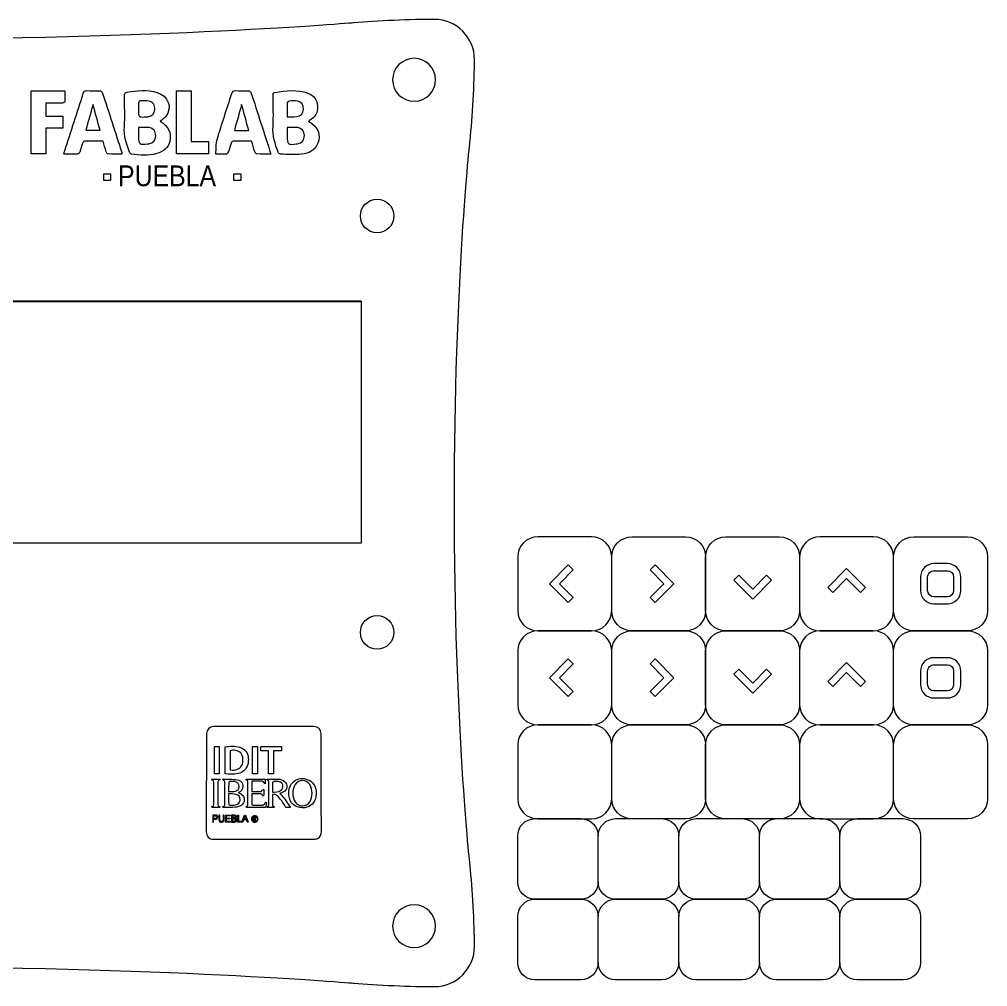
# Model space of a CAD drawing. Header units: millimetres. Extents: x 0 to 128, y 0 to 72.
# Drawn here: x 56.1 to 128.2, y 0 to 72 of the extents above; entities that cross this region are included whole.
import ezdxf

# ---------------------------------------------------------------- set-up
doc = ezdxf.new("R2010")
doc.units = ezdxf.units.MM
doc.header["$LTSCALE"] = 25.4
doc.layers.add('Capa 1', color=7, linetype='Continuous')
doc.layers.add('Your Design', color=7, linetype='Continuous')
doc.styles.get("Standard").update_dxf_attribs({"font": 'arial.ttf'})

# ---------------------------------------------------------------- blocks, each defined once
blk = doc.blocks.new('block 3')
at = {"layer": 'Capa 1', "lineweight": 0}
for points in [[(191.13, -53.24), (191.13, -52.18), (191.83, -52.18), (191.83, -52.3), (191.26, -52.3), (191.26, -52.63), (191.8, -52.63), (191.8, -52.75), (191.26, -52.75), (191.26, -53.11), (191.86, -53.11), (191.86, -53.24), (191.13, -53.24)], [(192.94, -53.24), (192.94, -52.18), (193.06, -52.18), (193.06, -53.11), (193.54, -53.11), (193.54, -53.24), (192.94, -53.24)], [(193.59, -53.24), (193.96, -52.18), (194.1, -52.18), (194.5, -53.24), (194.35, -53.24), (194.24, -52.92), (193.83, -52.92), (193.73, -53.24), (193.59, -53.24)]]:
    blk.add_lwpolyline(points, dxfattribs=at)
for points, knots in [([(189.24, -53.24), (189.24, -53.24), (189.24, -52.18), (189.24, -52.18), (189.24, -52.18), (189.61, -52.18), (189.61, -52.18), (189.67, -52.18), (189.72, -52.18), (189.76, -52.19), (189.8, -52.19), (189.84, -52.21), (189.88, -52.24), (189.91, -52.26), (189.93, -52.29), (189.95, -52.34), (189.97, -52.38), (189.98, -52.43), (189.98, -52.48), (189.98, -52.57), (189.96, -52.65), (189.9, -52.71), (189.85, -52.78), (189.76, -52.81), (189.62, -52.81), (189.62, -52.81), (189.37, -52.81), (189.37, -52.81), (189.37, -52.81), (189.37, -53.24), (189.37, -53.24), (189.37, -53.24), (189.24, -53.24), (189.24, -53.24)], [0, 0, 0, 0, 1, 1, 1, 2, 2, 2, 3, 3, 3, 4, 4, 4, 5, 5, 5, 6, 6, 6, 7, 7, 7, 8, 8, 8, 9, 9, 9, 10, 10, 10, 11, 11, 11, 11]), ([(189.37, -52.68), (189.37, -52.68), (189.62, -52.68), (189.62, -52.68), (189.7, -52.68), (189.76, -52.66), (189.8, -52.63), (189.83, -52.6), (189.85, -52.55), (189.85, -52.49), (189.85, -52.44), (189.84, -52.41), (189.82, -52.37), (189.8, -52.34), (189.77, -52.32), (189.74, -52.31), (189.72, -52.3), (189.68, -52.3), (189.62, -52.3), (189.62, -52.3), (189.37, -52.3), (189.37, -52.3), (189.37, -52.3), (189.37, -52.68), (189.37, -52.68)], [0, 0, 0, 0, 1, 1, 1, 2, 2, 2, 3, 3, 3, 4, 4, 4, 5, 5, 5, 6, 6, 6, 7, 7, 7, 8, 8, 8, 8]), ([(190.79, -52.18), (190.79, -52.18), (190.91, -52.18), (190.91, -52.18), (190.91, -52.18), (190.91, -52.79), (190.91, -52.79), (190.91, -52.9), (190.9, -52.98), (190.88, -53.05), (190.86, -53.11), (190.82, -53.16), (190.76, -53.2), (190.7, -53.24), (190.63, -53.26), (190.53, -53.26), (190.44, -53.26), (190.37, -53.24), (190.31, -53.21), (190.25, -53.17), (190.21, -53.12), (190.19, -53.06), (190.16, -52.99), (190.15, -52.9), (190.15, -52.79), (190.15, -52.79), (190.15, -52.18), (190.15, -52.18), (190.15, -52.18), (190.28, -52.18), (190.28, -52.18), (190.28, -52.18), (190.28, -52.79), (190.28, -52.79), (190.28, -52.88), (190.29, -52.95), (190.3, -52.99), (190.32, -53.04), (190.34, -53.07), (190.38, -53.1), (190.42, -53.12), (190.47, -53.13), (190.52, -53.13), (190.62, -53.13), (190.69, -53.11), (190.73, -53.06), (190.77, -53.01), (190.79, -52.92), (190.79, -52.79), (190.79, -52.79), (190.79, -52.18), (190.79, -52.18)], [0, 0, 0, 0, 1, 1, 1, 2, 2, 2, 3, 3, 3, 4, 4, 4, 5, 5, 5, 6, 6, 6, 7, 7, 7, 8, 8, 8, 9, 9, 9, 10, 10, 10, 11, 11, 11, 12, 12, 12, 13, 13, 13, 14, 14, 14, 15, 15, 15, 16, 16, 16, 17, 17, 17, 17]), ([(192.03, -53.24), (192.03, -53.24), (192.03, -52.18), (192.03, -52.18), (192.03, -52.18), (192.39, -52.18), (192.39, -52.18), (192.47, -52.18), (192.53, -52.19), (192.57, -52.21), (192.62, -52.23), (192.65, -52.26), (192.68, -52.31), (192.7, -52.35), (192.72, -52.4), (192.72, -52.45), (192.72, -52.49), (192.7, -52.54), (192.68, -52.58), (192.66, -52.62), (192.63, -52.65), (192.58, -52.67), (192.64, -52.69), (192.68, -52.72), (192.72, -52.77), (192.75, -52.82), (192.76, -52.87), (192.76, -52.93), (192.76, -52.98), (192.75, -53.03), (192.73, -53.07), (192.72, -53.11), (192.69, -53.15), (192.66, -53.17), (192.63, -53.19), (192.6, -53.21), (192.56, -53.22), (192.51, -53.23), (192.46, -53.24), (192.4, -53.24), (192.4, -53.24), (192.03, -53.24), (192.03, -53.24)], [0, 0, 0, 0, 1, 1, 1, 2, 2, 2, 3, 3, 3, 4, 4, 4, 5, 5, 5, 6, 6, 6, 7, 7, 7, 8, 8, 8, 9, 9, 9, 10, 10, 10, 11, 11, 11, 12, 12, 12, 13, 13, 13, 14, 14, 14, 14]), ([(192.16, -52.62), (192.16, -52.62), (192.37, -52.62), (192.37, -52.62), (192.43, -52.62), (192.47, -52.62), (192.49, -52.61), (192.52, -52.6), (192.55, -52.58), (192.56, -52.56), (192.58, -52.53), (192.59, -52.5), (192.59, -52.46), (192.59, -52.43), (192.58, -52.4), (192.57, -52.37), (192.55, -52.34), (192.53, -52.33), (192.5, -52.32), (192.47, -52.31), (192.42, -52.3), (192.35, -52.3), (192.35, -52.3), (192.16, -52.3), (192.16, -52.3), (192.16, -52.3), (192.16, -52.62), (192.16, -52.62)], [0, 0, 0, 0, 1, 1, 1, 2, 2, 2, 3, 3, 3, 4, 4, 4, 5, 5, 5, 6, 6, 6, 7, 7, 7, 8, 8, 8, 9, 9, 9, 9]), ([(192.16, -53.11), (192.16, -53.11), (192.4, -53.11), (192.4, -53.11), (192.44, -53.11), (192.47, -53.11), (192.49, -53.11), (192.52, -53.1), (192.54, -53.09), (192.56, -53.08), (192.58, -53.07), (192.6, -53.05), (192.61, -53.02), (192.62, -52.99), (192.63, -52.97), (192.63, -52.93), (192.63, -52.89), (192.62, -52.86), (192.6, -52.83), (192.58, -52.8), (192.56, -52.78), (192.52, -52.77), (192.49, -52.75), (192.44, -52.75), (192.38, -52.75), (192.38, -52.75), (192.16, -52.75), (192.16, -52.75), (192.16, -52.75), (192.16, -53.11), (192.16, -53.11)], [0, 0, 0, 0, 1, 1, 1, 2, 2, 2, 3, 3, 3, 4, 4, 4, 5, 5, 5, 6, 6, 6, 7, 7, 7, 8, 8, 8, 9, 9, 9, 10, 10, 10, 10]), ([(193.87, -52.8), (193.87, -52.8), (194.2, -52.8), (194.2, -52.8), (194.2, -52.8), (194.1, -52.51), (194.1, -52.51), (194.07, -52.42), (194.04, -52.35), (194.03, -52.29), (194.02, -52.36), (194, -52.42), (193.98, -52.49), (193.98, -52.49), (193.87, -52.8), (193.87, -52.8)], [0, 0, 0, 0, 1, 1, 1, 2, 2, 2, 3, 3, 3, 4, 4, 4, 5, 5, 5, 5])]:
    blk.add_open_spline(points, degree=3, knots=knots, dxfattribs=at)
blk = doc.blocks.new('block 4')
at = {"layer": 'Capa 1', "lineweight": 0}
for points, knots in [([(195.5, -52.27), (195.58, -52.27), (195.66, -52.29), (195.74, -52.34), (195.81, -52.38), (195.88, -52.44), (195.92, -52.52), (195.96, -52.59), (195.98, -52.68), (195.98, -52.76), (195.98, -52.85), (195.96, -52.93), (195.92, -53.01), (195.88, -53.08), (195.82, -53.14), (195.74, -53.19), (195.66, -53.23), (195.58, -53.25), (195.5, -53.25), (195.41, -53.25), (195.33, -53.23), (195.25, -53.19), (195.17, -53.14), (195.11, -53.08), (195.07, -53.01), (195.03, -52.93), (195.01, -52.85), (195.01, -52.76), (195.01, -52.68), (195.03, -52.59), (195.07, -52.52), (195.12, -52.44), (195.18, -52.38), (195.25, -52.34), (195.33, -52.29), (195.41, -52.27), (195.5, -52.27)], [0, 0, 0, 0, 1, 1, 1, 2, 2, 2, 3, 3, 3, 4, 4, 4, 5, 5, 5, 6, 6, 6, 7, 7, 7, 8, 8, 8, 9, 9, 9, 10, 10, 10, 11, 11, 11, 12, 12, 12, 12]), ([(195.5, -52.35), (195.43, -52.35), (195.36, -52.37), (195.29, -52.41), (195.23, -52.44), (195.18, -52.49), (195.14, -52.56), (195.11, -52.62), (195.09, -52.69), (195.09, -52.76), (195.09, -52.83), (195.1, -52.9), (195.14, -52.96), (195.18, -53.03), (195.23, -53.08), (195.29, -53.12), (195.36, -53.15), (195.43, -53.17), (195.5, -53.17), (195.57, -53.17), (195.63, -53.15), (195.7, -53.12), (195.76, -53.08), (195.81, -53.03), (195.85, -52.96), (195.89, -52.9), (195.9, -52.83), (195.9, -52.76), (195.9, -52.69), (195.89, -52.62), (195.85, -52.56), (195.81, -52.49), (195.76, -52.44), (195.7, -52.41), (195.63, -52.37), (195.56, -52.35), (195.5, -52.35)], [0, 0, 0, 0, 1, 1, 1, 2, 2, 2, 3, 3, 3, 4, 4, 4, 5, 5, 5, 6, 6, 6, 7, 7, 7, 8, 8, 8, 9, 9, 9, 10, 10, 10, 11, 11, 11, 12, 12, 12, 12]), ([(195.28, -53.03), (195.28, -53.03), (195.28, -52.51), (195.28, -52.51), (195.28, -52.51), (195.46, -52.51), (195.46, -52.51), (195.52, -52.51), (195.57, -52.51), (195.6, -52.52), (195.62, -52.53), (195.65, -52.55), (195.66, -52.57), (195.68, -52.6), (195.69, -52.62), (195.69, -52.65), (195.69, -52.69), (195.67, -52.72), (195.65, -52.75), (195.62, -52.78), (195.58, -52.79), (195.54, -52.8), (195.56, -52.8), (195.57, -52.81), (195.58, -52.82), (195.6, -52.85), (195.63, -52.88), (195.66, -52.93), (195.66, -52.93), (195.72, -53.03), (195.72, -53.03), (195.72, -53.03), (195.62, -53.03), (195.62, -53.03), (195.62, -53.03), (195.57, -52.95), (195.57, -52.95), (195.54, -52.88), (195.51, -52.84), (195.48, -52.83), (195.47, -52.81), (195.45, -52.81), (195.42, -52.81), (195.42, -52.81), (195.37, -52.81), (195.37, -52.81), (195.37, -52.81), (195.37, -53.03), (195.37, -53.03), (195.37, -53.03), (195.28, -53.03), (195.28, -53.03)], [0, 0, 0, 0, 1, 1, 1, 2, 2, 2, 3, 3, 3, 4, 4, 4, 5, 5, 5, 6, 6, 6, 7, 7, 7, 8, 8, 8, 9, 9, 9, 10, 10, 10, 11, 11, 11, 12, 12, 12, 13, 13, 13, 14, 14, 14, 15, 15, 15, 16, 16, 16, 17, 17, 17, 17]), ([(195.37, -52.74), (195.37, -52.74), (195.47, -52.74), (195.47, -52.74), (195.52, -52.74), (195.55, -52.73), (195.57, -52.71), (195.59, -52.7), (195.6, -52.68), (195.6, -52.66), (195.6, -52.64), (195.59, -52.63), (195.58, -52.61), (195.58, -52.6), (195.56, -52.59), (195.55, -52.59), (195.53, -52.58), (195.5, -52.58), (195.46, -52.58), (195.46, -52.58), (195.37, -52.58), (195.37, -52.58), (195.37, -52.58), (195.37, -52.74), (195.37, -52.74)], [0, 0, 0, 0, 1, 1, 1, 2, 2, 2, 3, 3, 3, 4, 4, 4, 5, 5, 5, 6, 6, 6, 7, 7, 7, 8, 8, 8, 8])]:
    blk.add_open_spline(points, degree=3, knots=knots, dxfattribs=at)

msp = doc.modelspace()

# ---------------------------------------------------------------- linework, layer by layer
msp.add_line((10.399, 51.002), (81.539, 51.002))
at = {"layer": 'Capa 1', "lineweight": 0}
for points in [[(56.953, 66.659), (57.795, 66.659), (58.616, 66.659), (59.467, 66.659)], [(56.953, 61.972), (56.953, 63.531), (56.953, 65.081), (56.953, 66.659)], [(59.455, 62.199), (59.916, 63.628), (60.379, 65.056), (60.836, 66.486)], [(59.467, 66.659), (59.467, 66.382), (59.474, 66.117), (59.459, 65.853)], [(60.836, 66.486), (60.879, 66.619), (60.935, 66.679), (61.083, 66.674)], [(61.083, 66.674), (61.41, 66.663), (61.738, 66.678), (62.064, 66.664)], [(62.064, 66.664), (62.131, 66.662), (62.233, 66.595), (62.253, 66.536)], [(62.253, 66.536), (62.742, 65.046), (63.222, 63.553), (63.703, 62.061)], [(63.903, 66.303), (63.902, 66.442), (63.93, 66.528), (64.079, 66.556)], [(64.079, 66.556), (64.831, 66.699), (65.586, 66.753), (66.332, 66.543)], [(66.332, 66.543), (67.173, 66.306), (67.492, 65.402), (66.972, 64.752)], [(67.778, 66.662), (68.144, 66.662), (68.491, 66.662), (68.861, 66.662)], [(67.778, 61.966), (67.778, 63.533), (67.778, 65.083), (67.778, 66.662)], [(68.861, 66.662), (68.861, 65.406), (68.861, 64.16), (68.861, 62.884)], [(70.805, 63.046), (71.145, 64.193), (71.535, 65.325), (71.898, 66.465)], [(71.898, 66.465), (71.945, 66.614), (72.004, 66.683), (72.173, 66.675)], [(72.173, 66.675), (72.492, 66.66), (72.813, 66.678), (73.132, 66.664)], [(73.132, 66.664), (73.198, 66.662), (73.301, 66.595), (73.32, 66.536)], [(73.32, 66.536), (73.817, 65.026), (74.305, 63.512), (74.81, 61.953)], [(74.976, 66.303), (74.976, 66.408), (74.963, 66.514), (75.109, 66.542)], [(75.109, 66.542), (75.934, 66.705), (76.759, 66.776), (77.57, 66.481)], [(77.57, 66.481), (78.009, 66.321), (78.255, 65.988), (78.281, 65.521)], [(58.302, 65.749), (58.222, 65.749), (58.142, 65.749), (58.044, 65.749)], [(58.044, 65.749), (58.044, 65.42), (58.044, 65.114), (58.044, 64.784)], [(59.283, 65.753), (58.956, 65.743), (58.629, 65.749), (58.302, 65.749)], [(59.459, 65.853), (59.456, 65.815), (59.345, 65.755), (59.283, 65.753)], [(61.559, 65.647), (61.384, 65.017), (61.206, 64.377), (61.024, 63.728)], [(62.089, 63.728), (61.908, 64.382), (61.733, 65.017), (61.559, 65.647)], [(63.895, 63.984), (63.942, 64.755), (63.909, 65.53), (63.903, 66.303)], [(65.266, 65.924), (64.948, 65.902), (64.948, 65.895), (64.949, 65.568)], [(65.707, 65.896), (65.564, 65.925), (65.412, 65.934), (65.266, 65.924)], [(66.165, 65.283), (66.183, 65.604), (66.02, 65.833), (65.707, 65.896)], [(72.627, 65.646), (72.45, 65.009), (72.272, 64.371), (72.089, 63.711)], [(73.163, 63.711), (72.978, 64.379), (72.802, 65.014), (72.627, 65.646)], [(74.967, 64.007), (75.011, 64.77), (74.977, 65.538), (74.976, 66.303)], [(76.029, 65.762), (76.017, 65.43), (76.023, 65.097), (76.023, 64.735)], [(76.158, 65.896), (76.111, 65.893), (76.03, 65.81), (76.029, 65.762)], [(76.797, 65.888), (76.589, 65.924), (76.371, 65.908), (76.158, 65.896)], [(77.239, 65.288), (77.258, 65.599), (77.103, 65.835), (76.797, 65.888)], [(64.949, 65.568), (64.949, 65.479), (64.949, 65.39), (64.949, 65.301)], [(64.949, 65.301), (64.949, 64.68), (64.949, 64.68), (65.572, 64.729)], [(65.639, 64.736), (65.978, 64.774), (66.147, 64.949), (66.165, 65.283)], [(76.717, 64.739), (77.049, 64.764), (77.219, 64.953), (77.239, 65.288)], [(78.281, 65.521), (78.308, 65.05), (78.114, 64.685), (77.687, 64.46)], [(58.044, 64.784), (58.465, 64.784), (58.877, 64.784), (59.304, 64.784)], [(59.304, 64.784), (59.304, 64.476), (59.304, 64.191), (59.304, 63.88)], [(65.572, 64.729), (65.595, 64.731), (65.617, 64.733), (65.639, 64.736)], [(66.972, 64.752), (66.864, 64.616), (66.707, 64.52), (66.564, 64.397)], [(66.564, 64.397), (67.198, 63.996), (67.419, 63.539), (67.282, 62.926)], [(76.023, 64.735), (76.275, 64.735), (76.497, 64.722), (76.717, 64.739)], [(77.687, 64.46), (77.668, 64.449), (77.652, 64.434), (77.618, 64.41)], [(77.618, 64.41), (78.323, 63.955), (78.551, 63.407), (78.302, 62.755)], [(59.304, 63.88), (58.882, 63.88), (58.47, 63.88), (58.036, 63.88)], [(58.036, 63.88), (58.036, 63.234), (58.036, 62.613), (58.036, 61.972)], [(61.024, 63.728), (61.388, 63.728), (61.731, 63.728), (62.089, 63.728)], [(64.283, 62.085), (64.046, 62.695), (63.854, 63.305), (63.895, 63.984)], [(65.731, 63.922), (65.485, 63.955), (65.231, 63.929), (64.949, 63.929)], [(64.949, 63.929), (64.949, 63.705), (64.949, 63.484), (64.949, 63.264)], [(66.227, 63.311), (66.234, 63.635), (66.057, 63.878), (65.731, 63.922)], [(75.355, 62.086), (75.108, 62.702), (74.927, 63.322), (74.967, 64.007)], [(76.802, 63.922), (76.556, 63.953), (76.302, 63.928), (76.021, 63.928)], [(76.021, 63.928), (76.021, 63.711), (76.021, 63.498), (76.021, 63.285)], [(77.299, 63.334), (77.296, 63.649), (77.12, 63.882), (76.802, 63.922)], [(60.773, 62.775), (60.695, 62.551), (60.644, 62.317), (60.566, 62.093)], [(60.931, 62.905), (60.876, 62.904), (60.793, 62.832), (60.773, 62.775)], [(62.308, 62.911), (61.837, 62.911), (61.384, 62.916), (60.931, 62.905)], [(62.54, 62.116), (62.455, 62.376), (62.385, 62.642), (62.308, 62.911)], [(64.949, 63.264), (64.95, 62.691), (65.03, 62.624), (65.617, 62.707)], [(65.727, 62.726), (66.059, 62.796), (66.221, 62.986), (66.227, 63.311)], [(67.282, 62.926), (67.163, 62.397), (66.79, 62.134), (66.307, 61.991)], [(68.861, 62.884), (69.302, 62.884), (69.721, 62.884), (70.157, 62.884)], [(70.157, 62.884), (70.157, 62.562), (70.157, 62.27), (70.157, 61.966)], [(70.71, 61.952), (70.739, 62.335), (70.706, 62.71), (70.805, 63.046)], [(71.842, 62.776), (71.764, 62.552), (71.711, 62.319), (71.635, 62.094)], [(72.002, 62.906), (71.946, 62.904), (71.862, 62.833), (71.842, 62.776)], [(73.375, 62.912), (72.907, 62.912), (72.454, 62.916), (72.002, 62.906)], [(73.608, 62.116), (73.523, 62.376), (73.453, 62.641), (73.375, 62.912)], [(76.021, 63.285), (76.021, 62.684), (76.098, 62.62), (76.713, 62.711)], [(76.801, 62.725), (77.138, 62.795), (77.303, 62.996), (77.299, 63.334)], [(78.302, 62.755), (78.092, 62.206), (77.621, 61.987), (77.095, 61.937)], [(59.388, 61.95), (59.415, 62.051), (59.431, 62.126), (59.455, 62.199)], [(60.566, 62.093), (60.545, 62.034), (60.462, 61.959), (60.406, 61.956)], [(62.683, 61.96), (62.632, 61.962), (62.561, 62.053), (62.54, 62.116)], [(63.703, 62.061), (63.712, 62.034), (63.71, 62.005), (63.715, 61.953)], [(64.426, 61.948), (64.373, 61.954), (64.305, 62.028), (64.283, 62.085)], [(65.617, 62.707), (65.654, 62.712), (65.691, 62.718), (65.727, 62.726)], [(71.635, 62.094), (71.616, 62.038), (71.547, 61.961), (71.497, 61.958)], [(73.752, 61.96), (73.701, 61.962), (73.629, 62.052), (73.608, 62.116)], [(75.519, 61.946), (75.462, 61.948), (75.38, 62.025), (75.355, 62.086)], [(76.713, 62.711), (76.742, 62.715), (76.772, 62.719), (76.801, 62.725)], [(58.036, 61.972), (57.664, 61.972), (57.314, 61.972), (56.953, 61.972)], [(60.406, 61.956), (60.08, 61.943), (59.753, 61.95), (59.388, 61.95)], [(63.715, 61.953), (63.363, 61.953), (63.022, 61.946), (62.683, 61.96)], [(66.307, 61.991), (65.685, 61.808), (65.054, 61.881), (64.426, 61.948)], [(70.157, 61.966), (69.361, 61.966), (68.577, 61.966), (67.778, 61.966)], [(71.497, 61.958), (71.254, 61.944), (71.01, 61.952), (70.71, 61.952)], [(74.81, 61.953), (74.431, 61.953), (74.091, 61.946), (73.752, 61.96)], [(77.095, 61.937), (76.575, 61.886), (76.045, 61.93), (75.519, 61.946)], [(62.364, 59.988), (62.364, 60.163), (62.364, 60.317), (62.364, 60.486)], [(62.364, 60.486), (62.535, 60.486), (62.694, 60.486), (62.87, 60.486)], [(62.87, 59.988), (62.704, 59.988), (62.534, 59.988), (62.364, 59.988)], [(62.87, 60.486), (62.87, 60.324), (62.87, 60.165), (62.87, 59.988)], [(72.051, 59.986), (72.051, 60.152), (72.051, 60.311), (72.051, 60.486)], [(72.051, 60.486), (72.218, 60.486), (72.377, 60.486), (72.561, 60.486)], [(72.561, 59.986), (72.392, 59.986), (72.228, 59.986), (72.051, 59.986)], [(72.561, 60.486), (72.561, 60.312), (72.561, 60.158), (72.561, 59.986)]]:
    msp.add_open_spline(points, degree=3, dxfattribs=at)
for points, knots in [([(72.089, 63.711), (72.402, 63.711), (72.676, 63.711), (72.951, 63.711), (73.009, 63.711), (73.068, 63.711), (73.163, 63.711)], [2, 2, 2, 2, 3, 3, 3, 4, 4, 4, 4]), ([(74.282, 10.951), (73.039, 10.951), (71.796, 10.951), (70.554, 10.951), (70.209, 10.951), (69.996, 11.162), (69.996, 11.51), (69.995, 12.508), (69.993, 13.506), (69.996, 14.505), (70, 15.943), (70.013, 17.382), (70.011, 18.82), (70.011, 19.104), (70.275, 19.339), (70.531, 19.339), (73.03, 19.337), (75.529, 19.337), (78.028, 19.339), (78.313, 19.34), (78.555, 19.094), (78.553, 18.817), (78.545, 17.642), (78.547, 16.467), (78.55, 15.293), (78.554, 14.037), (78.562, 12.782), (78.571, 11.527), (78.572, 11.306), (78.504, 11.122), (78.302, 11.017), (78.222, 10.975), (78.122, 10.954), (78.03, 10.954), (76.781, 10.95), (75.531, 10.951), (74.282, 10.951)], [0, 0, 0, 0, 1, 1, 1, 2, 2, 2, 3, 3, 3, 4, 4, 4, 5, 5, 5, 6, 6, 6, 7, 7, 7, 8, 8, 8, 9, 9, 9, 10, 10, 10, 11, 11, 11, 12, 12, 12, 12]), ([(70.966, 15.819), (70.966, 16.502), (70.966, 17.174), (70.966, 17.851), (70.842, 17.851), (70.724, 17.851), (70.603, 17.851), (70.603, 17.171), (70.603, 16.496), (70.603, 15.819), (70.728, 15.819), (70.842, 15.819), (70.966, 15.819)], [0, 0, 0, 0, 1, 1, 1, 2, 2, 2, 3, 3, 3, 4, 4, 4, 4]), ([(71.391, 15.82), (71.72, 15.783), (72.037, 15.769), (72.352, 15.842), (72.72, 15.928), (72.983, 16.141), (73.08, 16.514), (73.12, 16.669), (73.134, 16.837), (73.126, 16.996), (73.104, 17.399), (72.865, 17.697), (72.495, 17.805), (72.132, 17.912), (71.765, 17.878), (71.391, 17.83), (71.391, 17.159), (71.391, 16.496), (71.391, 15.82)], [0, 0, 0, 0, 1, 1, 1, 2, 2, 2, 3, 3, 3, 4, 4, 4, 5, 5, 5, 6, 6, 6, 6]), ([(71.774, 16.11), (71.774, 16.59), (71.774, 17.064), (71.774, 17.537), (72.001, 17.632), (72.395, 17.55), (72.56, 17.374), (72.751, 17.171), (72.788, 16.73), (72.638, 16.442), (72.5, 16.178), (72.198, 16.06), (71.774, 16.11)], [0, 0, 0, 0, 1, 1, 1, 2, 2, 2, 3, 3, 3, 4, 4, 4, 4]), ([(73.818, 15.821), (73.818, 16.501), (73.818, 17.174), (73.818, 17.847), (73.69, 17.847), (73.57, 17.847), (73.448, 17.847), (73.448, 17.168), (73.448, 16.498), (73.448, 15.821), (73.572, 15.821), (73.689, 15.821), (73.818, 15.821)], [0, 0, 0, 0, 1, 1, 1, 2, 2, 2, 3, 3, 3, 4, 4, 4, 4]), ([(75.01, 15.818), (75.01, 16.396), (75.01, 16.963), (75.01, 17.542), (75.21, 17.542), (75.398, 17.542), (75.59, 17.542), (75.59, 17.651), (75.59, 17.747), (75.59, 17.848), (75.074, 17.848), (74.565, 17.848), (74.052, 17.848), (74.052, 17.744), (74.052, 17.648), (74.052, 17.541), (74.242, 17.541), (74.427, 17.541), (74.629, 17.541), (74.629, 16.961), (74.629, 16.391), (74.629, 15.818), (74.76, 15.818), (74.875, 15.818), (75.01, 15.818)], [0, 0, 0, 0, 1, 1, 1, 2, 2, 2, 3, 3, 3, 4, 4, 4, 5, 5, 5, 6, 6, 6, 7, 7, 7, 8, 8, 8, 8]), ([(70.411, 15.429), (70.403, 15.42), (70.395, 15.411), (70.387, 15.403), (70.405, 15.384), (70.423, 15.348), (70.44, 15.349), (70.545, 15.351), (70.562, 15.29), (70.562, 15.204), (70.561, 14.647), (70.561, 14.091), (70.563, 13.534), (70.563, 13.453), (70.538, 13.405), (70.451, 13.397), (70.432, 13.395), (70.414, 13.372), (70.396, 13.358), (70.415, 13.345), (70.434, 13.321), (70.454, 13.32), (70.62, 13.317), (70.786, 13.317), (70.952, 13.32), (70.974, 13.32), (70.995, 13.347), (71.017, 13.362), (70.997, 13.374), (70.978, 13.396), (70.957, 13.398), (70.876, 13.406), (70.85, 13.448), (70.85, 13.527), (70.852, 14.09), (70.852, 14.653), (70.85, 15.217), (70.85, 15.298), (70.873, 15.347), (70.964, 15.348), (70.981, 15.348), (70.999, 15.375), (71.017, 15.389), (70.998, 15.403), (70.979, 15.427), (70.96, 15.427), (70.777, 15.43), (70.594, 15.429), (70.411, 15.429)], [0, 0, 0, 0, 1, 1, 1, 2, 2, 2, 3, 3, 3, 4, 4, 4, 5, 5, 5, 6, 6, 6, 7, 7, 7, 8, 8, 8, 9, 9, 9, 10, 10, 10, 11, 11, 11, 12, 12, 12, 13, 13, 13, 14, 14, 14, 15, 15, 15, 16, 16, 16, 16]), ([(72.361, 14.427), (72.421, 14.455), (72.49, 14.472), (72.534, 14.514), (72.6, 14.577), (72.674, 14.649), (72.7, 14.732), (72.798, 15.035), (72.632, 15.337), (72.311, 15.38), (71.96, 15.427), (71.602, 15.415), (71.247, 15.427), (71.23, 15.427), (71.213, 15.404), (71.196, 15.392), (71.213, 15.377), (71.23, 15.348), (71.247, 15.348), (71.35, 15.35), (71.372, 15.289), (71.372, 15.203), (71.372, 14.647), (71.372, 14.091), (71.374, 13.534), (71.374, 13.455), (71.347, 13.405), (71.26, 13.397), (71.24, 13.396), (71.221, 13.373), (71.201, 13.36), (71.224, 13.346), (71.246, 13.322), (71.268, 13.322), (71.57, 13.322), (71.873, 13.311), (72.173, 13.334), (72.316, 13.345), (72.469, 13.395), (72.59, 13.471), (72.904, 13.666), (72.897, 14.112), (72.589, 14.316), (72.519, 14.361), (72.438, 14.39), (72.361, 14.427)], [0, 0, 0, 0, 1, 1, 1, 2, 2, 2, 3, 3, 3, 4, 4, 4, 5, 5, 5, 6, 6, 6, 7, 7, 7, 8, 8, 8, 9, 9, 9, 10, 10, 10, 11, 11, 11, 12, 12, 12, 13, 13, 13, 14, 14, 14, 15, 15, 15, 15]), ([(71.662, 14.495), (71.662, 14.744), (71.66, 14.967), (71.666, 15.189), (71.666, 15.215), (71.714, 15.26), (71.739, 15.26), (71.887, 15.257), (72.038, 15.261), (72.181, 15.228), (72.364, 15.187), (72.446, 15.047), (72.439, 14.855), (72.433, 14.686), (72.341, 14.561), (72.161, 14.53), (72.003, 14.502), (71.84, 14.506), (71.662, 14.495)], [0, 0, 0, 0, 1, 1, 1, 2, 2, 2, 3, 3, 3, 4, 4, 4, 5, 5, 5, 6, 6, 6, 6]), ([(74.274, 14.641), (74.265, 14.648), (74.256, 14.655), (74.247, 14.662), (74.221, 14.639), (74.195, 14.617), (74.169, 14.594), (74.14, 14.566), (74.112, 14.513), (74.082, 14.512), (73.849, 14.506), (73.617, 14.509), (73.386, 14.509), (73.386, 14.761), (73.386, 15.01), (73.386, 15.263), (73.645, 15.263), (73.896, 15.265), (74.147, 15.262), (74.224, 15.262), (74.283, 15.228), (74.306, 15.146), (74.312, 15.125), (74.338, 15.11), (74.369, 15.078), (74.369, 15.211), (74.369, 15.317), (74.369, 15.429), (74.115, 15.429), (73.871, 15.429), (73.626, 15.429), (73.423, 15.429), (73.219, 15.43), (73.016, 15.427), (72.992, 15.427), (72.968, 15.406), (72.944, 15.394), (72.963, 15.378), (72.98, 15.351), (73.002, 15.347), (73.064, 15.335), (73.088, 15.299), (73.088, 15.24), (73.088, 14.663), (73.088, 14.086), (73.089, 13.509), (73.089, 13.451), (73.067, 13.414), (73.005, 13.401), (72.982, 13.396), (72.964, 13.37), (72.944, 13.353), (72.969, 13.342), (72.994, 13.323), (73.019, 13.322), (73.209, 13.319), (73.399, 13.319), (73.589, 13.319), (73.86, 13.319), (74.131, 13.319), (74.41, 13.319), (74.437, 13.448), (74.462, 13.57), (74.487, 13.691), (74.476, 13.695), (74.465, 13.7), (74.454, 13.704), (74.438, 13.687), (74.418, 13.671), (74.407, 13.651), (74.345, 13.539), (74.252, 13.485), (74.125, 13.484), (73.904, 13.482), (73.684, 13.477), (73.463, 13.48), (73.434, 13.48), (73.381, 13.519), (73.381, 13.541), (73.375, 13.801), (73.377, 14.062), (73.377, 14.331), (73.592, 14.331), (73.795, 14.331), (73.998, 14.332), (74.086, 14.332), (74.16, 14.32), (74.178, 14.212), (74.18, 14.197), (74.216, 14.18), (74.238, 14.178), (74.249, 14.177), (74.272, 14.209), (74.272, 14.226), (74.275, 14.364), (74.274, 14.503), (74.274, 14.641)], [0, 0, 0, 0, 1, 1, 1, 2, 2, 2, 3, 3, 3, 4, 4, 4, 5, 5, 5, 6, 6, 6, 7, 7, 7, 8, 8, 8, 9, 9, 9, 10, 10, 10, 11, 11, 11, 12, 12, 12, 13, 13, 13, 14, 14, 14, 15, 15, 15, 16, 16, 16, 17, 17, 17, 18, 18, 18, 19, 19, 19, 20, 20, 20, 21, 21, 21, 22, 22, 22, 23, 23, 23, 24, 24, 24, 25, 25, 25, 26, 26, 26, 27, 27, 27, 28, 28, 28, 29, 29, 29, 30, 30, 30, 31, 31, 31, 32, 32, 32, 32]), ([(74.928, 14.283), (75.073, 14.322), (75.175, 14.291), (75.279, 14.192), (75.524, 13.96), (75.723, 13.699), (75.871, 13.397), (75.886, 13.365), (75.922, 13.327), (75.952, 13.323), (76.039, 13.314), (76.128, 13.318), (76.216, 13.321), (76.234, 13.322), (76.252, 13.341), (76.27, 13.352), (76.258, 13.37), (76.248, 13.389), (76.234, 13.405), (76.195, 13.45), (76.149, 13.49), (76.115, 13.539), (76.001, 13.702), (75.898, 13.874), (75.776, 14.032), (75.686, 14.148), (75.575, 14.248), (75.47, 14.359), (75.508, 14.369), (75.551, 14.371), (75.584, 14.39), (75.692, 14.455), (75.824, 14.505), (75.899, 14.598), (76.119, 14.873), (75.956, 15.285), (75.592, 15.383), (75.246, 15.476), (74.89, 15.414), (74.538, 15.426), (74.524, 15.427), (74.51, 15.399), (74.495, 15.385), (74.511, 15.372), (74.527, 15.348), (74.543, 15.348), (74.619, 15.345), (74.644, 15.302), (74.644, 15.235), (74.644, 14.662), (74.644, 14.088), (74.645, 13.514), (74.645, 13.447), (74.618, 13.406), (74.546, 13.398), (74.528, 13.396), (74.512, 13.369), (74.496, 13.354), (74.513, 13.342), (74.529, 13.32), (74.547, 13.32), (74.71, 13.318), (74.872, 13.318), (75.035, 13.321), (75.053, 13.322), (75.07, 13.342), (75.087, 13.354), (75.07, 13.369), (75.054, 13.395), (75.036, 13.396), (74.959, 13.403), (74.929, 13.447), (74.928, 13.518), (74.928, 13.772), (74.928, 14.026), (74.928, 14.283)], [0, 0, 0, 0, 1, 1, 1, 2, 2, 2, 3, 3, 3, 4, 4, 4, 5, 5, 5, 6, 6, 6, 7, 7, 7, 8, 8, 8, 9, 9, 9, 10, 10, 10, 11, 11, 11, 12, 12, 12, 13, 13, 13, 14, 14, 14, 15, 15, 15, 16, 16, 16, 17, 17, 17, 18, 18, 18, 19, 19, 19, 20, 20, 20, 21, 21, 21, 22, 22, 22, 23, 23, 23, 24, 24, 24, 25, 25, 25, 25]), ([(74.928, 14.462), (74.928, 14.707), (74.924, 14.944), (74.932, 15.18), (74.933, 15.209), (74.991, 15.259), (75.023, 15.26), (75.161, 15.261), (75.302, 15.261), (75.437, 15.235), (75.576, 15.208), (75.671, 15.113), (75.69, 14.964), (75.71, 14.805), (75.672, 14.665), (75.532, 14.571), (75.35, 14.449), (75.144, 14.454), (74.928, 14.462)], [0, 0, 0, 0, 1, 1, 1, 2, 2, 2, 3, 3, 3, 4, 4, 4, 5, 5, 5, 6, 6, 6, 6]), ([(77.154, 13.286), (77.625, 13.286), (77.985, 13.539), (78.117, 13.965), (78.191, 14.204), (78.203, 14.447), (78.143, 14.688), (78.049, 15.065), (77.822, 15.326), (77.44, 15.43), (77.045, 15.537), (76.693, 15.452), (76.41, 15.149), (76.163, 14.884), (76.115, 14.555), (76.146, 14.209), (76.196, 13.651), (76.596, 13.286), (77.154, 13.286)], [0, 0, 0, 0, 1, 1, 1, 2, 2, 2, 3, 3, 3, 4, 4, 4, 5, 5, 5, 6, 6, 6, 6]), ([(77.878, 14.366), (77.874, 14.143), (77.836, 13.929), (77.712, 13.737), (77.454, 13.334), (76.874, 13.33), (76.608, 13.728), (76.377, 14.073), (76.38, 14.68), (76.614, 15.023), (76.881, 15.414), (77.44, 15.41), (77.703, 15.015), (77.833, 14.819), (77.874, 14.598), (77.878, 14.366)], [0, 0, 0, 0, 1, 1, 1, 2, 2, 2, 3, 3, 3, 4, 4, 4, 5, 5, 5, 5]), ([(71.66, 14.348), (71.849, 14.327), (72.023, 14.324), (72.188, 14.286), (72.413, 14.234), (72.514, 14.093), (72.511, 13.891), (72.507, 13.695), (72.392, 13.551), (72.171, 13.509), (72.034, 13.482), (71.89, 13.489), (71.749, 13.492), (71.719, 13.492), (71.664, 13.54), (71.664, 13.568), (71.657, 13.817), (71.66, 14.067), (71.66, 14.348)], [0, 0, 0, 0, 1, 1, 1, 2, 2, 2, 3, 3, 3, 4, 4, 4, 5, 5, 5, 6, 6, 6, 6])]:
    msp.add_open_spline(points, degree=3, knots=knots, dxfattribs=at)
at = {"layer": 'Your Design', "color": 240, "lineweight": 0, "true_color": 0xed1f24}
for p, q in [((96.953, 31.37), (95.55, 29.968)), ((97.327, 30.996), (96.953, 31.37)), ((103.05, 30.996), (103.424, 31.37)), ((103.424, 31.37), (104.828, 29.968)), ((117.688, 31.105), (116.285, 29.702)), ((119.091, 29.702), (117.688, 31.105)), ((96.298, 29.968), (97.327, 30.996)), ((104.08, 29.968), (103.05, 30.996)), ((109.285, 30.231), (109.659, 30.606)), ((109.659, 30.606), (110.689, 29.576)), ((110.689, 29.576), (111.717, 30.606)), ((111.717, 30.606), (112.092, 30.231)), ((116.659, 29.328), (117.688, 30.357)), ((117.688, 30.357), (118.717, 29.328)), ((95.55, 29.968), (96.953, 28.564)), ((97.327, 28.938), (96.298, 29.968)), ((103.05, 28.938), (104.08, 29.968)), ((104.828, 29.968), (103.424, 28.564)), ((110.689, 28.828), (109.285, 30.231)), ((112.092, 30.231), (110.689, 28.828)), ((116.285, 29.702), (116.659, 29.328)), ((118.717, 29.328), (119.091, 29.702)), ((96.953, 28.564), (97.327, 28.938)), ((103.424, 28.564), (103.05, 28.938)), ((96.953, 24.371), (95.55, 22.968)), ((96.298, 22.968), (97.327, 23.997)), ((97.327, 23.997), (96.953, 24.371)), ((103.05, 23.997), (103.424, 24.371)), ((104.08, 22.968), (103.05, 23.997)), ((103.424, 24.371), (104.828, 22.968)), ((117.688, 24.105), (116.285, 22.702)), ((119.091, 22.702), (117.688, 24.105)), ((109.285, 23.232), (109.659, 23.606)), ((110.689, 21.828), (109.285, 23.232)), ((109.659, 23.606), (110.689, 22.576)), ((110.689, 22.576), (111.717, 23.606)), ((112.092, 23.232), (110.689, 21.828)), ((111.717, 23.606), (112.092, 23.232)), ((116.659, 22.328), (117.688, 23.357)), ((117.688, 23.357), (118.717, 22.328)), ((95.55, 22.968), (96.953, 21.564)), ((97.327, 21.938), (96.298, 22.968)), ((103.05, 21.938), (104.08, 22.968)), ((104.828, 22.968), (103.424, 21.564)), ((116.285, 22.702), (116.659, 22.328)), ((118.717, 22.328), (119.091, 22.702)), ((96.953, 21.564), (97.327, 21.938)), ((103.424, 21.564), (103.05, 21.938))]:
    msp.add_line(p, q, dxfattribs=at)
at = {"layer": 'Your Design', "lineweight": 0}
for points, knots in [([(80.985, 71.723), (80.985, 71.723), (66.511, 70.48), (44.974, 70.48), (23.436, 70.48), (8.963, 71.723), (8.963, 71.723)], [4, 4, 4, 4, 5, 5, 5, 6, 6, 6, 6]), ([(89.641, 62.998), (89.824, 64.638), (89.974, 67.33), (89.974, 68.98), (89.974, 70.63), (88.624, 71.98), (86.974, 71.98), (85.324, 71.98), (82.629, 71.864), (80.985, 71.723)], [1, 1, 1, 1, 2, 2, 2, 3, 3, 3, 4, 4, 4, 4]), ([(87.074, 67.48), (87.074, 66.596), (86.358, 65.88), (85.474, 65.88), (84.59, 65.88), (83.874, 66.596), (83.874, 67.48), (83.874, 68.364), (84.59, 69.08), (85.474, 69.08), (86.358, 69.08), (87.074, 68.364), (87.074, 67.48)], [0, 0, 0, 0, 1, 1, 1, 2, 2, 2, 3, 3, 3, 4, 4, 4, 4]), ([(83.969, 57.345), (83.969, 58.035), (83.409, 58.594), (82.719, 58.594), (82.028, 58.594), (81.469, 58.035), (81.469, 57.345), (81.469, 56.654), (82.028, 56.094), (82.719, 56.094), (83.409, 56.094), (83.969, 56.654), (83.969, 57.345), (83.969, 57.345), (83.969, 57.345), (83.969, 57.345)], [0, 0, 0, 0, 1, 1, 1, 2, 2, 2, 3, 3, 3, 4, 4, 4, 5, 5, 5, 5]), ([(83.969, 26.344), (83.969, 27.035), (83.409, 27.594), (82.719, 27.594), (82.028, 27.594), (81.469, 27.035), (81.469, 26.344), (81.469, 25.655), (82.028, 25.095), (82.719, 25.095), (83.409, 25.095), (83.969, 25.655), (83.969, 26.344), (83.969, 26.344), (83.969, 26.344), (83.969, 26.344)], [0, 0, 0, 0, 1, 1, 1, 2, 2, 2, 3, 3, 3, 4, 4, 4, 5, 5, 5, 5]), ([(80.985, 0.236), (82.629, 0.095), (85.324, -0.02), (86.974, -0.02), (88.624, -0.02), (89.974, 1.33), (89.974, 2.98), (89.974, 4.63), (89.824, 7.322), (89.641, 8.961)], [16, 16, 16, 16, 17, 17, 17, 18, 18, 18, 19, 19, 19, 19]), ([(87.074, 4.48), (87.074, 3.596), (86.358, 2.88), (85.474, 2.88), (84.59, 2.88), (83.874, 3.596), (83.874, 4.48), (83.874, 5.364), (84.59, 6.08), (85.474, 6.08), (86.358, 6.08), (87.074, 5.364), (87.074, 4.48)], [0, 0, 0, 0, 1, 1, 1, 2, 2, 2, 3, 3, 3, 4, 4, 4, 4]), ([(8.963, 0.236), (8.963, 0.236), (23.435, 1.48), (44.974, 1.48), (66.513, 1.48), (80.985, 0.236), (80.985, 0.236)], [14, 14, 14, 14, 15, 15, 15, 16, 16, 16, 16])]:
    msp.add_open_spline(points, degree=3, knots=knots, dxfattribs=at)
for points in [[(88.474, 35.98), (88.474, 52.548), (89.641, 62.998), (89.641, 62.998)], [(81.539, 51.002), (81.539, 51.002), (81.539, 35.512), (81.539, 33.002)], [(89.641, 8.961), (89.641, 8.961), (88.474, 19.411), (88.474, 35.98)], [(94.689, 33.467), (93.864, 33.467), (93.189, 32.793), (93.189, 31.967)], [(98.689, 33.467), (98.689, 33.467), (94.689, 33.467), (94.689, 33.467)], [(100.189, 31.967), (100.189, 32.793), (99.514, 33.467), (98.689, 33.467)], [(100.189, 31.967), (100.189, 32.793), (100.863, 33.467), (101.689, 33.467)], [(101.689, 33.467), (101.689, 33.467), (105.688, 33.467), (105.688, 33.467)], [(105.688, 33.467), (106.514, 33.467), (107.188, 32.793), (107.188, 31.967)], [(107.188, 31.967), (107.188, 32.792), (107.864, 33.467), (108.688, 33.467)], [(108.688, 33.467), (108.688, 33.467), (112.688, 33.467), (112.688, 33.467)], [(112.688, 33.467), (113.514, 33.467), (114.188, 32.792), (114.188, 31.967)], [(115.688, 33.466), (114.863, 33.466), (114.188, 32.791), (114.188, 31.966)], [(119.688, 33.466), (119.688, 33.466), (115.688, 33.466), (115.688, 33.466)], [(121.188, 31.966), (121.188, 32.791), (120.513, 33.466), (119.688, 33.466)], [(121.189, 31.966), (121.188, 32.79), (121.864, 33.466), (122.688, 33.465)], [(122.688, 33.465), (122.688, 33.465), (126.689, 33.466), (126.689, 33.466)], [(126.689, 33.466), (127.513, 33.465), (128.189, 32.79), (128.189, 31.965)], [(81.539, 33.002), (73.806, 33.002), (21.519, 33.002), (10.399, 33.002)], [(93.189, 31.967), (93.189, 31.967), (93.189, 27.967), (93.189, 27.967)], [(100.189, 27.967), (100.189, 27.967), (100.189, 31.967), (100.189, 31.967)], [(100.189, 27.967), (100.189, 27.967), (100.189, 31.967), (100.189, 31.967)], [(107.188, 31.967), (107.188, 31.967), (107.188, 27.967), (107.188, 27.967)], [(107.188, 27.967), (107.188, 27.967), (107.188, 31.967), (107.188, 31.967)], [(114.188, 31.967), (114.188, 31.967), (114.188, 27.967), (114.188, 27.967)], [(114.188, 31.966), (114.188, 31.966), (114.188, 27.967), (114.188, 27.967)], [(121.188, 27.967), (121.188, 27.967), (121.188, 31.966), (121.188, 31.966)], [(121.188, 27.967), (121.188, 27.967), (121.189, 31.966), (121.189, 31.966)], [(128.189, 31.965), (128.189, 31.965), (128.188, 27.966), (128.188, 27.966)], [(93.189, 27.967), (93.189, 27.143), (93.864, 26.467), (94.689, 26.467)], [(98.689, 26.467), (99.514, 26.467), (100.189, 27.143), (100.189, 27.967)], [(101.689, 26.467), (100.863, 26.467), (100.189, 27.143), (100.189, 27.967)], [(107.188, 27.967), (107.188, 27.143), (106.514, 26.467), (105.688, 26.467)], [(108.688, 26.467), (107.864, 26.467), (107.188, 27.142), (107.188, 27.967)], [(114.188, 27.967), (114.188, 27.142), (113.514, 26.467), (112.688, 26.467)], [(114.188, 27.967), (114.188, 27.141), (114.863, 26.467), (115.688, 26.467)], [(119.688, 26.467), (120.513, 26.467), (121.188, 27.141), (121.188, 27.967)], [(122.689, 26.467), (121.863, 26.467), (121.189, 27.141), (121.188, 27.967)], [(128.188, 27.966), (128.189, 27.141), (127.514, 26.467), (126.688, 26.466)], [(94.689, 26.467), (93.864, 26.467), (93.189, 25.793), (93.189, 24.967)], [(98.689, 26.467), (98.689, 26.467), (94.689, 26.467), (94.689, 26.467)], [(94.689, 26.467), (94.689, 26.467), (98.689, 26.467), (98.689, 26.467)], [(100.189, 24.967), (100.189, 25.793), (99.514, 26.467), (98.689, 26.467)], [(100.189, 24.967), (100.189, 25.793), (100.863, 26.467), (101.689, 26.467)], [(101.689, 26.467), (101.689, 26.467), (105.688, 26.467), (105.688, 26.467)], [(105.688, 26.467), (105.688, 26.467), (101.689, 26.467), (101.689, 26.467)], [(105.688, 26.467), (106.514, 26.467), (107.188, 25.793), (107.188, 24.967)], [(107.188, 24.967), (107.188, 25.792), (107.864, 26.467), (108.688, 26.467)], [(108.688, 26.467), (108.688, 26.467), (112.688, 26.467), (112.688, 26.467)], [(112.688, 26.467), (112.688, 26.467), (108.688, 26.467), (108.688, 26.467)], [(112.688, 26.467), (113.514, 26.467), (114.188, 25.792), (114.188, 24.967)], [(115.688, 26.466), (114.863, 26.466), (114.188, 25.791), (114.188, 24.966)], [(115.688, 26.467), (115.688, 26.467), (119.688, 26.467), (119.688, 26.467)], [(119.688, 26.466), (119.688, 26.466), (115.688, 26.466), (115.688, 26.466)], [(121.188, 24.966), (121.188, 25.791), (120.513, 26.466), (119.688, 26.466)], [(121.189, 24.966), (121.188, 25.79), (121.864, 26.466), (122.688, 26.465)], [(122.688, 26.465), (122.688, 26.465), (126.689, 26.466), (126.689, 26.466)], [(126.688, 26.466), (126.688, 26.466), (122.689, 26.467), (122.689, 26.467)], [(126.689, 26.466), (127.513, 26.465), (128.189, 25.79), (128.189, 24.965)], [(93.189, 24.967), (93.189, 24.967), (93.189, 20.968), (93.189, 20.968)], [(100.189, 20.968), (100.189, 20.968), (100.189, 24.967), (100.189, 24.967)], [(100.189, 20.968), (100.189, 20.968), (100.189, 24.967), (100.189, 24.967)], [(107.188, 24.967), (107.188, 24.967), (107.188, 20.968), (107.188, 20.968)], [(107.188, 20.967), (107.188, 20.967), (107.188, 24.967), (107.188, 24.967)], [(114.188, 24.967), (114.188, 24.967), (114.188, 20.967), (114.188, 20.967)], [(114.188, 24.966), (114.188, 24.966), (114.188, 20.967), (114.188, 20.967)], [(121.188, 20.967), (121.188, 20.967), (121.188, 24.966), (121.188, 24.966)], [(121.188, 20.967), (121.188, 20.967), (121.189, 24.966), (121.189, 24.966)], [(128.189, 24.965), (128.189, 24.965), (128.188, 20.966), (128.188, 20.966)], [(93.189, 20.968), (93.189, 20.143), (93.864, 19.468), (94.689, 19.468)], [(98.689, 19.468), (99.514, 19.468), (100.189, 20.143), (100.189, 20.968)], [(101.689, 19.468), (100.863, 19.468), (100.189, 20.143), (100.189, 20.968)], [(107.188, 20.968), (107.188, 20.143), (106.514, 19.468), (105.688, 19.468)], [(108.688, 19.467), (107.864, 19.467), (107.188, 20.142), (107.188, 20.967)], [(114.188, 20.967), (114.188, 20.142), (113.514, 19.467), (112.688, 19.467)], [(114.188, 20.967), (114.188, 20.141), (114.863, 19.467), (115.688, 19.467)], [(119.688, 19.467), (120.513, 19.467), (121.188, 20.141), (121.188, 20.967)], [(122.689, 19.467), (121.863, 19.467), (121.189, 20.141), (121.188, 20.967)], [(128.188, 20.966), (128.189, 20.141), (127.514, 19.467), (126.688, 19.466)], [(94.689, 19.468), (93.864, 19.468), (93.189, 18.793), (93.189, 17.968)], [(98.689, 19.468), (98.689, 19.468), (94.689, 19.468), (94.689, 19.468)], [(94.689, 19.468), (94.689, 19.468), (98.689, 19.468), (98.689, 19.468)], [(100.189, 17.968), (100.189, 18.793), (99.514, 19.468), (98.689, 19.468)], [(100.189, 17.968), (100.189, 18.793), (100.863, 19.468), (101.689, 19.468)], [(101.689, 19.468), (101.689, 19.468), (105.688, 19.468), (105.688, 19.468)], [(105.688, 19.468), (105.688, 19.468), (101.689, 19.468), (101.689, 19.468)], [(105.688, 19.468), (106.514, 19.468), (107.188, 18.793), (107.188, 17.968)], [(107.188, 17.968), (107.188, 18.792), (107.864, 19.468), (108.688, 19.468)], [(108.688, 19.468), (108.688, 19.468), (112.688, 19.468), (112.688, 19.468)], [(112.688, 19.467), (112.688, 19.467), (108.688, 19.467), (108.688, 19.467)], [(112.688, 19.468), (113.514, 19.468), (114.188, 18.792), (114.188, 17.968)], [(115.688, 19.466), (114.863, 19.466), (114.188, 18.792), (114.188, 17.966)], [(115.688, 19.467), (115.688, 19.467), (119.688, 19.467), (119.688, 19.467)], [(119.688, 19.466), (119.688, 19.466), (115.688, 19.466), (115.688, 19.466)], [(121.188, 17.966), (121.188, 18.792), (120.513, 19.466), (119.688, 19.466)], [(121.189, 17.966), (121.188, 18.79), (121.864, 19.466), (122.688, 19.466)], [(122.688, 19.466), (122.688, 19.466), (126.689, 19.466), (126.689, 19.466)], [(126.688, 19.466), (126.688, 19.466), (122.689, 19.467), (122.689, 19.467)], [(126.689, 19.466), (127.513, 19.466), (128.189, 18.79), (128.189, 17.966)], [(93.189, 17.968), (93.189, 17.968), (93.189, 13.968), (93.189, 13.968)], [(100.189, 13.968), (100.189, 13.968), (100.189, 17.968), (100.189, 17.968)], [(100.189, 13.968), (100.189, 13.968), (100.189, 17.968), (100.189, 17.968)], [(107.188, 17.968), (107.188, 17.968), (107.188, 13.968), (107.188, 13.968)], [(107.188, 13.967), (107.188, 13.967), (107.188, 17.968), (107.188, 17.968)], [(114.188, 17.968), (114.188, 17.968), (114.188, 13.967), (114.188, 13.967)], [(114.188, 17.966), (114.188, 17.966), (114.188, 13.967), (114.188, 13.967)], [(121.188, 13.967), (121.188, 13.967), (121.188, 17.966), (121.188, 17.966)], [(121.188, 13.967), (121.188, 13.967), (121.189, 17.966), (121.189, 17.966)], [(128.189, 17.966), (128.189, 17.966), (128.188, 13.966), (128.188, 13.966)], [(93.189, 13.968), (93.189, 13.143), (93.864, 12.468), (94.689, 12.468)], [(98.689, 12.468), (99.514, 12.468), (100.189, 13.143), (100.189, 13.968)], [(101.689, 12.468), (100.863, 12.468), (100.189, 13.143), (100.189, 13.968)], [(107.188, 13.968), (107.188, 13.143), (106.514, 12.468), (105.688, 12.468)], [(108.688, 12.467), (107.864, 12.467), (107.188, 13.142), (107.188, 13.967)], [(114.188, 13.967), (114.188, 13.142), (113.514, 12.467), (112.688, 12.467)], [(114.188, 13.967), (114.188, 13.142), (114.863, 12.467), (115.688, 12.467)], [(119.688, 12.467), (120.513, 12.467), (121.188, 13.142), (121.188, 13.967)], [(122.689, 12.467), (121.863, 12.467), (121.189, 13.142), (121.188, 13.967)], [(128.188, 13.966), (128.189, 13.141), (127.514, 12.467), (126.688, 12.467)], [(93.189, 11.197), (93.189, 11.904), (93.768, 12.483), (94.475, 12.483)], [(94.475, 12.483), (94.475, 12.483), (97.904, 12.483), (97.904, 12.483)], [(94.689, 12.468), (94.689, 12.468), (98.689, 12.468), (98.689, 12.468)], [(97.904, 12.483), (98.611, 12.483), (99.19, 11.904), (99.19, 11.197)], [(99.189, 11.197), (99.189, 11.904), (99.768, 12.483), (100.475, 12.483)], [(100.475, 12.483), (100.475, 12.483), (103.904, 12.483), (103.904, 12.483)], [(105.688, 12.468), (105.688, 12.468), (101.689, 12.468), (101.689, 12.468)], [(103.904, 12.483), (104.611, 12.483), (105.19, 11.904), (105.19, 11.197)], [(105.189, 11.197), (105.189, 11.904), (105.768, 12.483), (106.475, 12.483)], [(106.475, 12.483), (106.475, 12.483), (109.904, 12.483), (109.904, 12.483)], [(112.688, 12.467), (112.688, 12.467), (108.688, 12.467), (108.688, 12.467)], [(109.904, 12.483), (110.611, 12.483), (111.19, 11.904), (111.19, 11.197)], [(111.189, 11.197), (111.189, 11.904), (111.768, 12.483), (112.475, 12.483)], [(112.475, 12.483), (112.475, 12.483), (115.904, 12.483), (115.904, 12.483)], [(115.688, 12.467), (115.688, 12.467), (119.688, 12.467), (119.688, 12.467)], [(115.904, 12.483), (116.611, 12.483), (117.19, 11.904), (117.19, 11.197)], [(117.189, 11.197), (117.189, 11.904), (117.768, 12.483), (118.475, 12.483)], [(118.475, 12.483), (118.475, 12.483), (121.904, 12.483), (121.904, 12.483)], [(121.904, 12.483), (122.611, 12.483), (123.19, 11.904), (123.19, 11.197)], [(126.688, 12.467), (126.688, 12.467), (122.689, 12.467), (122.689, 12.467)], [(93.189, 7.769), (93.189, 7.769), (93.189, 11.197), (93.189, 11.197)], [(99.189, 7.769), (99.189, 7.769), (99.189, 11.197), (99.189, 11.197)], [(105.189, 7.769), (105.189, 7.769), (105.189, 11.197), (105.189, 11.197)], [(111.189, 7.769), (111.189, 7.769), (111.189, 11.197), (111.189, 11.197)], [(117.189, 7.769), (117.189, 7.769), (117.189, 11.197), (117.189, 11.197)], [(123.19, 11.197), (123.19, 11.197), (123.19, 7.769), (123.19, 7.769)], [(94.475, 6.483), (93.768, 6.483), (93.189, 7.061), (93.189, 7.769)], [(99.19, 7.769), (99.19, 7.061), (98.611, 6.483), (97.904, 6.483)], [(100.475, 6.483), (99.768, 6.483), (99.189, 7.061), (99.189, 7.769)], [(105.19, 7.769), (105.19, 7.061), (104.611, 6.483), (103.904, 6.483)], [(106.475, 6.483), (105.768, 6.483), (105.189, 7.061), (105.189, 7.769)], [(111.19, 7.769), (111.19, 7.061), (110.611, 6.483), (109.904, 6.483)], [(112.475, 6.483), (111.768, 6.483), (111.189, 7.061), (111.189, 7.769)], [(117.19, 7.769), (117.19, 7.061), (116.611, 6.483), (115.904, 6.483)], [(118.475, 6.483), (117.768, 6.483), (117.189, 7.061), (117.189, 7.769)], [(123.19, 7.769), (123.19, 7.061), (122.611, 6.483), (121.904, 6.483)], [(93.189, 5.197), (93.189, 5.904), (93.768, 6.483), (94.475, 6.483)], [(94.475, 6.483), (94.475, 6.483), (97.904, 6.483), (97.904, 6.483)], [(97.904, 6.483), (97.904, 6.483), (94.475, 6.483), (94.475, 6.483)], [(97.904, 6.483), (98.611, 6.483), (99.19, 5.904), (99.19, 5.197)], [(99.189, 5.197), (99.189, 5.904), (99.768, 6.483), (100.475, 6.483)], [(100.475, 6.483), (100.475, 6.483), (103.904, 6.483), (103.904, 6.483)], [(103.904, 6.483), (103.904, 6.483), (100.475, 6.483), (100.475, 6.483)], [(103.904, 6.483), (104.611, 6.483), (105.19, 5.904), (105.19, 5.197)], [(105.189, 5.197), (105.189, 5.904), (105.768, 6.483), (106.475, 6.483)], [(106.475, 6.483), (106.475, 6.483), (109.904, 6.483), (109.904, 6.483)], [(109.904, 6.483), (109.904, 6.483), (106.475, 6.483), (106.475, 6.483)], [(109.904, 6.483), (110.611, 6.483), (111.19, 5.904), (111.19, 5.197)], [(111.189, 5.197), (111.189, 5.904), (111.768, 6.483), (112.475, 6.483)], [(112.475, 6.483), (112.475, 6.483), (115.904, 6.483), (115.904, 6.483)], [(115.904, 6.483), (115.904, 6.483), (112.475, 6.483), (112.475, 6.483)], [(115.904, 6.483), (116.611, 6.483), (117.19, 5.904), (117.19, 5.197)], [(117.189, 5.197), (117.189, 5.904), (117.768, 6.483), (118.475, 6.483)], [(118.475, 6.483), (118.475, 6.483), (121.904, 6.483), (121.904, 6.483)], [(121.904, 6.483), (121.904, 6.483), (118.475, 6.483), (118.475, 6.483)], [(121.904, 6.483), (122.611, 6.483), (123.19, 5.904), (123.19, 5.197)], [(93.189, 1.769), (93.189, 1.769), (93.189, 5.197), (93.189, 5.197)], [(99.189, 1.769), (99.189, 1.769), (99.189, 5.197), (99.189, 5.197)], [(105.189, 1.769), (105.189, 1.769), (105.189, 5.197), (105.189, 5.197)], [(111.189, 1.769), (111.189, 1.769), (111.189, 5.197), (111.189, 5.197)], [(117.189, 1.769), (117.189, 1.769), (117.189, 5.197), (117.189, 5.197)], [(123.19, 5.197), (123.19, 5.197), (123.19, 1.769), (123.19, 1.769)], [(94.475, 0.483), (93.768, 0.483), (93.189, 1.061), (93.189, 1.769)], [(99.19, 1.769), (99.19, 1.061), (98.611, 0.483), (97.904, 0.483)], [(100.475, 0.483), (99.768, 0.483), (99.189, 1.061), (99.189, 1.769)], [(105.19, 1.769), (105.19, 1.061), (104.611, 0.483), (103.904, 0.483)], [(106.475, 0.483), (105.768, 0.483), (105.189, 1.061), (105.189, 1.769)], [(111.19, 1.769), (111.19, 1.061), (110.611, 0.483), (109.904, 0.483)], [(112.475, 0.483), (111.768, 0.483), (111.189, 1.061), (111.189, 1.769)], [(117.19, 1.769), (117.19, 1.061), (116.611, 0.483), (115.904, 0.483)], [(118.475, 0.483), (117.768, 0.483), (117.189, 1.061), (117.189, 1.769)], [(123.19, 1.769), (123.19, 1.061), (122.611, 0.483), (121.904, 0.483)], [(97.904, 0.483), (97.904, 0.483), (94.475, 0.483), (94.475, 0.483)], [(103.904, 0.483), (103.904, 0.483), (100.475, 0.483), (100.475, 0.483)], [(109.904, 0.483), (109.904, 0.483), (106.475, 0.483), (106.475, 0.483)], [(115.904, 0.483), (115.904, 0.483), (112.475, 0.483), (112.475, 0.483)], [(121.904, 0.483), (121.904, 0.483), (118.475, 0.483), (118.475, 0.483)]]:
    msp.add_open_spline(points, degree=3, dxfattribs=at)
at = {"layer": 'Your Design', "color": 240, "lineweight": 0, "true_color": 0xed1f24}
for points in [[(124.188, 31.465), (123.638, 31.465), (123.188, 31.016), (123.188, 30.466)], [(125.188, 31.465), (125.188, 31.465), (124.188, 31.465), (124.188, 31.465)], [(126.188, 30.466), (126.188, 31.016), (125.738, 31.465), (125.188, 31.465)], [(123.188, 30.466), (123.188, 30.466), (123.189, 29.466), (123.189, 29.466)], [(123.718, 30.466), (123.718, 30.59), (123.767, 30.708), (123.857, 30.798)], [(123.718, 29.466), (123.718, 29.466), (123.718, 30.466), (123.718, 30.466)], [(123.857, 30.798), (123.946, 30.887), (124.064, 30.936), (124.188, 30.936)], [(124.188, 30.936), (124.188, 30.936), (125.188, 30.936), (125.188, 30.936)], [(125.188, 30.936), (125.447, 30.936), (125.659, 30.726), (125.659, 30.466)], [(125.659, 30.466), (125.659, 30.466), (125.659, 29.466), (125.659, 29.466)], [(126.188, 29.466), (126.188, 29.466), (126.188, 30.466), (126.188, 30.466)], [(123.189, 29.466), (123.189, 28.916), (123.639, 28.466), (124.189, 28.466)], [(124.189, 28.995), (123.93, 28.995), (123.718, 29.207), (123.718, 29.466)], [(125.188, 28.995), (125.188, 28.995), (124.189, 28.995), (124.189, 28.995)], [(125.188, 28.466), (125.738, 28.466), (126.188, 28.916), (126.188, 29.466)], [(125.659, 29.466), (125.659, 29.207), (125.447, 28.995), (125.188, 28.995)], [(124.189, 28.466), (124.189, 28.466), (125.188, 28.466), (125.188, 28.466)], [(124.188, 24.466), (123.638, 24.466), (123.188, 24.016), (123.188, 23.466)], [(125.188, 24.466), (125.188, 24.466), (124.188, 24.466), (124.188, 24.466)], [(124.188, 23.936), (124.188, 23.936), (125.188, 23.936), (125.188, 23.936)], [(126.188, 23.466), (126.188, 24.016), (125.738, 24.466), (125.188, 24.466)], [(125.188, 23.936), (125.447, 23.936), (125.659, 23.726), (125.659, 23.466)], [(123.188, 23.466), (123.188, 23.466), (123.189, 22.466), (123.189, 22.466)], [(123.718, 22.466), (123.718, 22.466), (123.718, 23.466), (123.718, 23.466)], [(125.659, 23.466), (125.659, 23.466), (125.659, 22.466), (125.659, 22.466)], [(126.188, 22.466), (126.188, 22.466), (126.188, 23.466), (126.188, 23.466)], [(123.189, 22.466), (123.189, 21.916), (123.639, 21.466), (124.189, 21.466)], [(124.189, 21.996), (123.93, 21.996), (123.718, 22.207), (123.718, 22.466)], [(125.188, 21.466), (125.738, 21.466), (126.188, 21.916), (126.188, 22.466)], [(125.659, 22.466), (125.659, 22.207), (125.447, 21.996), (125.188, 21.996)], [(125.188, 21.996), (125.188, 21.996), (124.189, 21.996), (124.189, 21.996)], [(124.189, 21.466), (124.189, 21.466), (125.188, 21.466), (125.188, 21.466)]]:
    msp.add_open_spline(points, degree=3, dxfattribs=at)
msp.add_open_spline([(123.718, 23.466), (123.718, 23.591), (123.767, 23.709), (123.857, 23.798), (123.946, 23.888), (124.064, 23.936), (124.188, 23.936)], degree=3, knots=[6, 6, 6, 6, 7, 7, 7, 8, 8, 8, 8], dxfattribs=at)

# ---------------------------------------------------------------- block references
at = {"layer": 'Capa 1', "xscale": 0.5, "yscale": 0.5, "zscale": 0.5}
for name in ['block 3', 'block 4']:
    msp.add_blockref(name, (-24.142, 38.845), dxfattribs=at)

# ---------------------------------------------------------------- texts
at = {"layer": 'Capa 1', "color": 29, "width": 0.85616}
msp.add_text('PUEBLA', height=1.5459, dxfattribs=at).set_placement((63.424, 59.56))

doc.saveas('drawing.dxf')
